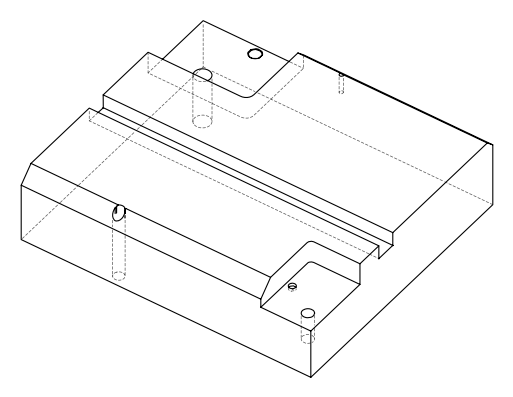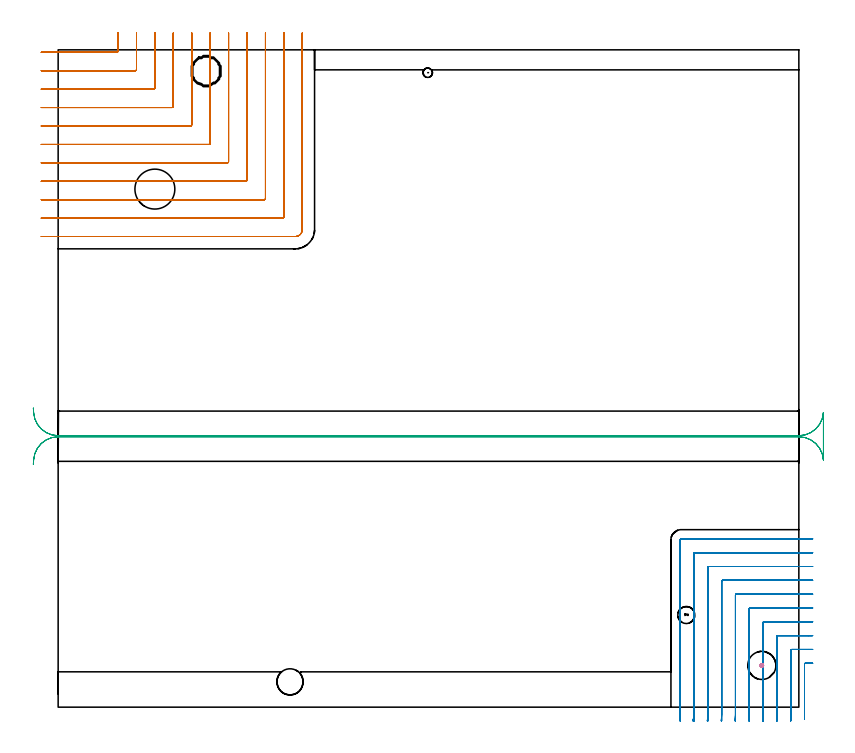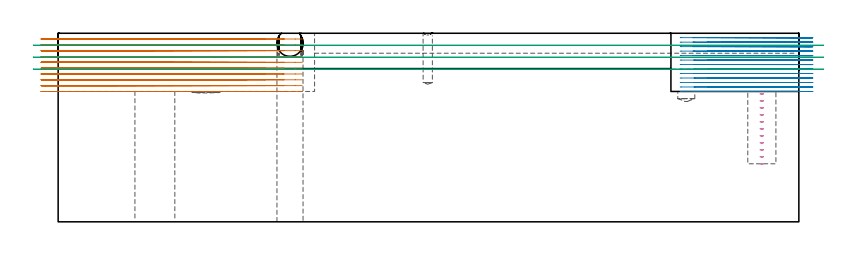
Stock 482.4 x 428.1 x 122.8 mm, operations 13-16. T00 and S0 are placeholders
(PLAN: 16 operations, 12 tool changes, 129.6 min)
(1 SPOT_DRILL | STEP1HOLE_1 | NXT0321_9005460120000 | 0.03 min | 2 mm3)
(2 SPOT_DRILL_1 | STEP1POCKET | NXT0321_9005460120000 | 0.03 min | 0 mm3)
(3 SPOT_DRILL_2 | STEP1POCKET_2 | NXT0321_9005460120000 | 0.04 min | 4164 mm3)
(4 INDEXABLE_INSERT_DRILL_THROUGH_HOLE_FROM_SOLID | STEP1HOLE | NXT0302_023 | 0.36 min | 65119 mm3)
(5 DRILL_BLIND_HOLE_INTO_CENTER | STEP1HOLE_1 | NXT0301_082 | 0.08 min | 1470 mm3)
(6 GUN_DRILL_THROUGH_HOLE | STEP1HOLE_1 | UGT0307_008 | 0.61 min | 10166 mm3)
(7 DRILL_TO_ENLARGE_THROUGH_HOLE | STEP1HOLE_1 | UGT0301_044 | 0.53 min | 16162 mm3)
(8 DRILL_BLIND_HOLE_INTO_CENTER_1 | STEP1POCKET | NXT0301_032 | 0.14 min | 940 mm3)
(9 DRILL_BLIND_HOLE_INTO_CENTER_2 | STEP1POCKET_2 | NXT0301_082 | 0.04 min | 588 mm3)
(10 INDEXABLE_INSERT_DRILL_BLIND_HOLE_FROM_SOLID | STEP1POCKET_3 | NXT0302_009 | 0.02 min | 10945 mm3)
(11 AREA_MILL | FG_CHAMFER_SURFACE | UGT0205_001 | 28.51 min | 106251 mm3)
(12 AREA_MILL_1 | FG_CHAMFER_SURFACE_1 | UGT0205_001 | 12.89 min | 27221 mm3)
(13 MILL_CORNER_NOTCH_RECTANGULAR | CORNER_NOTCH_RECTANGULAR | NXT0201_012 | Follow Part, ap 4, ae 75% | 43.52 min | 787627 mm3)
(14 MILL_CORNER_NOTCH_RECTANGULAR_1 | CORNER_NOTCH_RECTANGULAR_1 | NXT0201_011 | Follow Part, ap 3, ae 75% | 35.65 min | 358223 mm3)
(15 MILL_RECTANGULAR_SLOT | SLOT_RECTANGULAR | UGT0201_004 | Follow Part, ap 8, ae 75% | 6.64 min | 369220 mm3)
(16 MILL_BLIND_HOLE_FROM_SOLID_MATERIAL | STEP1POCKET_1 | NXT0201_012 | Spiral | 0.5 min | 12414 mm3)
(TOOL NXT0321_9005460120000 | NC Spot Drill, 142deg, 12mm, Carbide, Uncoated | D12 PA142 FL30 Z2)
(TOOL NXT0302_023 | Index. Insert Drill 26mm [880-D2600L32-05] | D26 PA176 FL130 Z2)
(TOOL NXT0301_082 | Carbide Drill 11.1mm [860.1-1110-033A1-MM 2214] | D11.1 PA140 FL55 Z2)
(TOOL UGT0307_008 | Gun Drill 11 mm | D11 PA130 FL24 Z1)
(TOOL UGT0301_044 | Twist Drill 17 mm | D17 PA118 FL125 Z2)
(TOOL NXT0301_032 | Carbide Drill 6.1mm [860.1-0610-031A1-MM 2214] | D6.1 PA140 FL53 Z2)
(TOOL NXT0302_009 | Index. Insert Drill 19mm [880-D1900L25-05] | D19 PA176 FL95 Z2)
(TOOL UGT0205_001 | Chamfer Mill 20 x 3 x 45 deg. | D20 FL50 Z2)
(TOOL NXT0201_012 | ENDMILL 16mm [2P460-1600-NA 1630] | D16 FL38 Z6)
(TOOL NXT0201_011 | ENDMILL 12mm [2P460-1200-NA 1630] | D12 FL38 Z6)
(TOOL UGT0201_004 | End Mill 32 mm | D32 FL53 Z6)
(OP 13 MILL_CORNER_NOTCH_RECTANGULAR)
G17 G21 G94 G90
T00 M6
G54
G17 G0 G90 X-11. Y426.5 S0 M3
G43 Z132.858 H1
Z119.062
G94 G1 X-8. F250.
X38.208 F500.
G3 X39. Y427.292 R0.8
G1 Y435.844
Y436.1
X39.007 Y439.1 F250.
G0 Z132.858
X-11. Y414.5
Z119.062
G1 X-8.
X50.208 F500.
G3 X51. Y415.292 R0.8
G1 Y435.844
Y436.1
X51.007 Y439.1 F250.
G0 Z132.858
X-11. Y402.5
Z119.062
G1 X-8.
X62.207 F500.
G3 X63. Y403.293 R0.8
G1 Y435.844
Y436.1
X63.008 Y439.1 F250.
G0 Z132.858
X-11. Y390.5
Z119.062
G1 X-8.
X74.207 F500.
G3 X75. Y391.293 R0.8
G1 Y435.844
Y436.1
X75.01 Y439.1 F250.
G0 Z132.858
X-11. Y378.5
Z119.062
G1 X-8.
X86.207 F500.
G3 X87. Y379.293 R0.8
G1 Y435.844
Y436.1
X87.011 Y439.1 F250.
G0 Z132.858
X-11. Y366.5
Z119.062
G1 X-8.
X98.206 F500.
G3 X99. Y367.294 R0.8
G1 Y435.844
X99.001 Y436.1
X99.013 Y439.1 F250.
G0 Z132.858
X-11. Y354.5
Z119.062
G1 X-8.
X110.206 F500.
G3 X111. Y355.294 R0.8
G1 Y435.844
X111.001 Y436.1
X111.017 Y439.1 F250.
G0 Z132.858
X-11. Y342.5
Z119.062
G1 X-8.
X122.205 F500.
G3 X123. Y343.295 R0.8
G1 Y435.844
X123.001 Y436.1
X123.022 Y439.1 F250.
G0 Z132.858
X-11. Y330.5
Z119.062
G1 X-8.
X134.205 F500.
G3 X135. Y331.295 R0.8
G1 Y435.844
G2 X135.001 Y436.1 R24.
G1 X135.033 Y439.1 F250.
G0 Z132.858
X-11. Y318.5
Z119.062
G1 X-8.
X146.205 F500.
G3 X147. Y319.295 R0.8
G1 Y435.844
G2 X147.003 Y436.1 R12.
G1 X147.067 Y439.099 F250.
G0 Z132.858
X-11. Y306.5
Z119.062
G1 X-8.
X154.4 F500.
G3 X159. Y311.1 R4.6
G1 Y435.844
Y438.844 F250.
G0 Z132.858
X-11. Y426.5
Z115.266
G1 X-8.
X38.208 F500.
G3 X39. Y427.292 R0.8
G1 Y436.1
Y439.1 F250.
G0 Z132.858
X-11. Y414.5
Z115.266
G1 X-8.
X50.208 F500.
G3 X51. Y415.292 R0.8
G1 Y436.1
Y439.1 F250.
G0 Z132.858
X-11. Y402.5
Z115.266
G1 X-8.
X62.207 F500.
G3 X63. Y403.293 R0.8
G1 Y436.1
Y439.1 F250.
G0 Z132.858
X-11. Y390.5
Z115.266
G1 X-8.
X74.207 F500.
G3 X75. Y391.293 R0.8
G1 Y436.1
Y439.1 F250.
G0 Z132.858
X-11. Y378.5
Z115.266
G1 X-8.
X86.207 F500.
G3 X87. Y379.293 R0.8
G1 Y436.1
Y439.1 F250.
G0 Z132.858
X-11. Y366.5
Z115.266
G1 X-8.
X98.206 F500.
G3 X99. Y367.294 R0.8
G1 Y436.1
Y439.1 F250.
G0 Z132.858
X-11. Y354.5
Z115.266
G1 X-8.
X110.206 F500.
G3 X111. Y355.294 R0.8
G1 Y436.1
Y439.1 F250.
G0 Z132.858
X-11. Y342.5
Z115.266
G1 X-8.
X122.205 F500.
G3 X123. Y343.295 R0.8
G1 Y436.1
Y439.1 F250.
G0 Z132.858
X-11. Y330.5
Z115.266
G1 X-8.
X134.205 F500.
G3 X135. Y331.295 R0.8
G1 Y436.1
Y439.1 F250.
G0 Z132.858
X-11. Y318.5
Z115.266
G1 X-8.
X146.205 F500.
G3 X147. Y319.295 R0.8
G1 Y436.1
Y439.1 F250.
G0 Z132.858
X-11. Y306.5
Z115.266
G1 X-8.
X154.4 F500.
G3 X159. Y311.1 R4.6
G1 Y436.1
Y439.1 F250.
G0 Z132.858
X-11. Y426.5
Z111.47
G1 X-8.
X38.208 F500.
G3 X39. Y427.292 R0.8
G1 Y436.1
Y439.1 F250.
G0 Z132.858
X-11. Y414.5
Z111.47
G1 X-8.
X50.208 F500.
G3 X51. Y415.292 R0.8
G1 Y436.1
Y439.1 F250.
G0 Z132.858
X-11. Y402.5
Z111.47
G1 X-8.
X62.207 F500.
G3 X63. Y403.293 R0.8
G1 Y436.1
Y439.1 F250.
G0 Z132.858
X-11. Y390.5
Z111.47
G1 X-8.
X74.207 F500.
G3 X75. Y391.293 R0.8
G1 Y436.1
Y439.1 F250.
G0 Z132.858
X-11. Y378.5
Z111.47
G1 X-8.
X86.207 F500.
G3 X87. Y379.293 R0.8
G1 Y436.1
Y439.1 F250.
G0 Z132.858
X-11. Y366.5
Z111.47
G1 X-8.
X98.206 F500.
G3 X99. Y367.294 R0.8
G1 Y436.1
Y439.1 F250.
G0 Z132.858
X-11. Y354.5
Z111.47
G1 X-8.
X110.206 F500.
G3 X111. Y355.294 R0.8
G1 Y436.1
Y439.1 F250.
G0 Z132.858
X-11. Y342.5
Z111.47
G1 X-8.
X122.205 F500.
G3 X123. Y343.295 R0.8
G1 Y436.1
Y439.1 F250.
G0 Z132.858
X-11. Y330.5
Z111.47
G1 X-8.
X134.205 F500.
G3 X135. Y331.295 R0.8
G1 Y436.1
Y439.1 F250.
G0 Z132.858
X-11. Y318.5
Z111.47
G1 X-8.
X146.205 F500.
G3 X147. Y319.295 R0.8
G1 Y436.1
Y439.1 F250.
G0 Z132.858
X-11. Y306.5
Z111.47
G1 X-8.
X154.4 F500.
G3 X159. Y311.1 R4.6
G1 Y436.1
Y439.1 F250.
G0 Z132.858
X-11. Y426.5
Z107.675
G1 X-8.
X38.208 F500.
G3 X39. Y427.292 R0.8
G1 Y436.1
Y439.1 F250.
G0 Z132.858
X-11. Y414.5
Z107.675
G1 X-8.
X50.208 F500.
G3 X51. Y415.292 R0.8
G1 Y436.1
Y439.1 F250.
G0 Z132.858
X-11. Y402.5
Z107.675
G1 X-8.
X62.207 F500.
G3 X63. Y403.293 R0.8
G1 Y436.1
Y439.1 F250.
G0 Z132.858
X-11. Y390.5
Z107.675
G1 X-8.
X74.207 F500.
G3 X75. Y391.293 R0.8
G1 Y436.1
Y439.1 F250.
G0 Z132.858
X-11. Y378.5
Z107.675
G1 X-8.
X86.207 F500.
G3 X87. Y379.293 R0.8
G1 Y436.1
Y439.1 F250.
G0 Z132.858
X-11. Y366.5
Z107.675
G1 X-8.
X98.206 F500.
G3 X99. Y367.294 R0.8
G1 Y436.1
Y439.1 F250.
G0 Z132.858
X-11. Y354.5
Z107.675
G1 X-8.
X110.206 F500.
G3 X111. Y355.294 R0.8
G1 Y436.1
Y439.1 F250.
G0 Z132.858
X-11. Y342.5
Z107.675
G1 X-8.
X122.205 F500.
G3 X123. Y343.295 R0.8
G1 Y436.1
Y439.1 F250.
G0 Z132.858
X-11. Y330.5
Z107.675
G1 X-8.
X134.205 F500.
G3 X135. Y331.295 R0.8
G1 Y436.1
Y439.1 F250.
G0 Z132.858
X-11. Y318.5
Z107.675
G1 X-8.
X146.205 F500.
G3 X147. Y319.295 R0.8
G1 Y436.1
Y439.1 F250.
G0 Z132.858
X-11. Y306.5
Z107.675
G1 X-8.
X154.4 F500.
G3 X159. Y311.1 R4.6
G1 Y436.1
Y439.1 F250.
G0 Z132.858
X-11. Y426.5
Z103.879
G1 X-8.
X38.208 F500.
G3 X39. Y427.292 R0.8
G1 Y436.1
Y439.1 F250.
G0 Z132.858
X-11. Y414.5
Z103.879
G1 X-8.
X50.208 F500.
G3 X51. Y415.292 R0.8
G1 Y436.1
Y439.1 F250.
G0 Z132.858
X-11. Y402.5
Z103.879
G1 X-8.
X62.207 F500.
G3 X63. Y403.293 R0.8
G1 Y436.1
Y439.1 F250.
G0 Z132.858
X-11. Y390.5
Z103.879
G1 X-8.
X74.207 F500.
G3 X75. Y391.293 R0.8
G1 Y436.1
Y439.1 F250.
G0 Z132.858
X-11. Y378.5
Z103.879
G1 X-8.
X86.207 F500.
G3 X87. Y379.293 R0.8
G1 Y436.1
Y439.1 F250.
G0 Z132.858
X-11. Y366.5
Z103.879
G1 X-8.
X98.206 F500.
G3 X99. Y367.294 R0.8
G1 Y436.1
Y439.1 F250.
G0 Z132.858
X-11. Y354.5
Z103.879
G1 X-8.
X110.206 F500.
G3 X111. Y355.294 R0.8
G1 Y436.1
Y439.1 F250.
G0 Z132.858
X-11. Y342.5
Z103.879
G1 X-8.
X122.205 F500.
G3 X123. Y343.295 R0.8
G1 Y436.1
Y439.1 F250.
G0 Z132.858
X-11. Y330.5
Z103.879
G1 X-8.
X134.205 F500.
G3 X135. Y331.295 R0.8
G1 Y436.1
Y439.1 F250.
G0 Z132.858
X-11. Y318.5
Z103.879
G1 X-8.
X146.205 F500.
G3 X147. Y319.295 R0.8
G1 Y436.1
Y439.1 F250.
G0 Z132.858
X-11. Y306.5
Z103.879
G1 X-8.
X154.4 F500.
G3 X159. Y311.1 R4.6
G1 Y436.1
Y439.1 F250.
G0 Z132.858
X-11. Y426.5
Z100.083
G1 X-8.
X38.208 F500.
G3 X39. Y427.292 R0.8
G1 Y436.1
Y439.1 F250.
G0 Z132.858
X-11. Y414.5
Z100.083
G1 X-8.
X50.208 F500.
G3 X51. Y415.292 R0.8
G1 Y436.1
Y439.1 F250.
G0 Z132.858
X-11. Y402.5
Z100.083
G1 X-8.
X62.207 F500.
G3 X63. Y403.293 R0.8
G1 Y436.1
Y439.1 F250.
G0 Z132.858
X-11. Y390.5
Z100.083
G1 X-8.
X74.207 F500.
G3 X75. Y391.293 R0.8
G1 Y436.1
Y439.1 F250.
G0 Z132.858
X-11. Y378.5
Z100.083
G1 X-8.
X86.207 F500.
G3 X87. Y379.293 R0.8
G1 Y436.1
Y439.1 F250.
G0 Z132.858
X-11. Y366.5
Z100.083
G1 X-8.
X98.206 F500.
G3 X99. Y367.294 R0.8
G1 Y436.1
Y439.1 F250.
G0 Z132.858
X-11. Y354.5
Z100.083
G1 X-8.
X110.206 F500.
G3 X111. Y355.294 R0.8
G1 Y436.1
Y439.1 F250.
G0 Z132.858
X-11. Y342.5
Z100.083
G1 X-8.
X122.205 F500.
G3 X123. Y343.295 R0.8
G1 Y436.1
Y439.1 F250.
G0 Z132.858
X-11. Y330.5
Z100.083
G1 X-8.
X134.205 F500.
G3 X135. Y331.295 R0.8
G1 Y436.1
Y439.1 F250.
G0 Z132.858
X-11. Y318.5
Z100.083
G1 X-8.
X146.205 F500.
G3 X147. Y319.295 R0.8
G1 Y436.1
Y439.1 F250.
G0 Z132.858
X-11. Y306.5
Z100.083
G1 X-8.
X154.4 F500.
G3 X159. Y311.1 R4.6
G1 Y436.1
Y439.1 F250.
G0 Z132.858
X-11. Y426.5
Z96.287
G1 X-8.
X38.208 F500.
G3 X39. Y427.292 R0.8
G1 Y436.1
Y439.1 F250.
G0 Z132.858
X-11. Y414.5
Z96.287
G1 X-8.
X50.208 F500.
G3 X51. Y415.292 R0.8
G1 Y436.1
Y439.1 F250.
G0 Z132.858
X-11. Y402.5
Z96.287
G1 X-8.
X62.207 F500.
G3 X63. Y403.293 R0.8
G1 Y436.1
Y439.1 F250.
G0 Z132.858
X-11. Y390.5
Z96.287
G1 X-8.
X74.207 F500.
G3 X75. Y391.293 R0.8
G1 Y436.1
Y439.1 F250.
G0 Z132.858
X-11. Y378.5
Z96.287
G1 X-8.
X86.207 F500.
G3 X87. Y379.293 R0.8
G1 Y436.1
Y439.1 F250.
G0 Z132.858
X-11. Y366.5
Z96.287
G1 X-8.
X98.206 F500.
G3 X99. Y367.294 R0.8
G1 Y436.1
Y439.1 F250.
G0 Z132.858
X-11. Y354.5
Z96.287
G1 X-8.
X110.206 F500.
G3 X111. Y355.294 R0.8
G1 Y436.1
Y439.1 F250.
G0 Z132.858
X-11. Y342.5
Z96.287
G1 X-8.
X122.205 F500.
G3 X123. Y343.295 R0.8
G1 Y436.1
Y439.1 F250.
G0 Z132.858
X-11. Y330.5
Z96.287
G1 X-8.
X134.205 F500.
G3 X135. Y331.295 R0.8
G1 Y436.1
Y439.1 F250.
G0 Z132.858
X-11. Y318.5
Z96.287
G1 X-8.
X146.205 F500.
G3 X147. Y319.295 R0.8
G1 Y436.1
Y439.1 F250.
G0 Z132.858
X-11. Y306.5
Z96.287
G1 X-8.
X154.4 F500.
G3 X159. Y311.1 R4.6
G1 Y436.1
Y439.1 F250.
G0 Z132.858
X-11. Y426.5
Z92.492
G1 X-8.
X38.208 F500.
G3 X39. Y427.292 R0.8
G1 Y436.1
Y439.1 F250.
G0 Z132.858
X-11. Y414.5
Z92.492
G1 X-8.
X50.208 F500.
G3 X51. Y415.292 R0.8
G1 Y436.1
Y439.1 F250.
G0 Z132.858
X-11. Y402.5
Z92.492
G1 X-8.
X62.207 F500.
G3 X63. Y403.293 R0.8
G1 Y436.1
Y439.1 F250.
G0 Z132.858
X-11. Y390.5
Z92.492
G1 X-8.
X74.207 F500.
G3 X75. Y391.293 R0.8
G1 Y436.1
Y439.1 F250.
G0 Z132.858
X-11. Y378.5
Z92.492
G1 X-8.
X86.207 F500.
G3 X87. Y379.293 R0.8
G1 Y436.1
Y439.1 F250.
G0 Z132.858
X-11. Y366.5
Z92.492
G1 X-8.
X98.206 F500.
G3 X99. Y367.294 R0.8
G1 Y436.1
Y439.1 F250.
G0 Z132.858
X-11. Y354.5
Z92.492
G1 X-8.
X110.206 F500.
G3 X111. Y355.294 R0.8
G1 Y436.1
Y439.1 F250.
G0 Z132.858
X-11. Y342.5
Z92.492
G1 X-8.
X122.205 F500.
G3 X123. Y343.295 R0.8
G1 Y436.1
Y439.1 F250.
G0 Z132.858
X-11. Y330.5
Z92.492
G1 X-8.
X134.205 F500.
G3 X135. Y331.295 R0.8
G1 Y436.1
Y439.1 F250.
G0 Z132.858
X-11. Y318.5
Z92.492
G1 X-8.
X146.205 F500.
G3 X147. Y319.295 R0.8
G1 Y436.1
Y439.1 F250.
G0 Z132.858
X-11. Y306.5
Z92.492
G1 X-8.
X154.4 F500.
G3 X159. Y311.1 R4.6
G1 Y436.1
Y439.1 F250.
G0 Z132.858
X-11. Y426.5
Z88.696
G1 X-8.
X38.208 F500.
G3 X39. Y427.292 R0.8
G1 Y436.1
Y439.1 F250.
G0 Z132.858
X-11. Y414.5
Z88.696
G1 X-8.
X50.208 F500.
G3 X51. Y415.292 R0.8
G1 Y436.1
Y439.1 F250.
G0 Z132.858
X-11. Y402.5
Z88.696
G1 X-8.
X62.207 F500.
G3 X63. Y403.293 R0.8
G1 Y436.1
Y439.1 F250.
G0 Z132.858
X-11. Y390.5
Z88.696
G1 X-8.
X74.207 F500.
G3 X75. Y391.293 R0.8
G1 Y436.1
Y439.1 F250.
G0 Z132.858
X-11. Y378.5
Z88.696
G1 X-8.
X86.207 F500.
G3 X87. Y379.293 R0.8
G1 Y436.1
Y439.1 F250.
G0 Z132.858
X-11. Y366.5
Z88.696
G1 X-8.
X98.206 F500.
G3 X99. Y367.294 R0.8
G1 Y436.1
Y439.1 F250.
G0 Z132.858
X-11. Y354.5
Z88.696
G1 X-8.
X110.206 F500.
G3 X111. Y355.294 R0.8
G1 Y436.1
Y439.1 F250.
G0 Z132.858
X-11. Y342.5
Z88.696
G1 X-8.
X122.205 F500.
G3 X123. Y343.295 R0.8
G1 Y436.1
Y439.1 F250.
G0 Z132.858
X-11. Y330.5
Z88.696
G1 X-8.
X134.205 F500.
G3 X135. Y331.295 R0.8
G1 Y436.1
Y439.1 F250.
G0 Z132.858
X-11. Y318.5
Z88.696
G1 X-8.
X146.205 F500.
G3 X147. Y319.295 R0.8
G1 Y436.1
Y439.1 F250.
G0 Z132.858
X-11. Y306.5
Z88.696
G1 X-8.
X154.4 F500.
G3 X159. Y311.1 R4.6
G1 Y436.1
Y439.1 F250.
G0 Z132.858
X-11. Y426.5
Z84.9
G1 X-8.
X38.208 F500.
G3 X39. Y427.292 R0.8
G1 Y436.1
Y439.1 F250.
G0 Z132.858
X-11. Y414.5
Z84.9
G1 X-8.
X50.208 F500.
G3 X51. Y415.292 R0.8
G1 Y436.1
Y439.1 F250.
G0 Z132.858
X-11. Y402.5
Z84.9
G1 X-8.
X62.207 F500.
G3 X63. Y403.293 R0.8
G1 Y436.1
Y439.1 F250.
G0 Z132.858
X-11. Y390.5
Z84.9
G1 X-8.
X74.207 F500.
G3 X75. Y391.293 R0.8
G1 Y436.1
Y439.1 F250.
G0 Z132.858
X-11. Y378.5
Z84.9
G1 X-8.
X86.207 F500.
G3 X87. Y379.293 R0.8
G1 Y436.1
Y439.1 F250.
G0 Z132.858
X-11. Y366.5
Z84.9
G1 X-8.
X98.206 F500.
G3 X99. Y367.294 R0.8
G1 Y436.1
Y439.1 F250.
G0 Z132.858
X-11. Y354.5
Z84.9
G1 X-8.
X110.206 F500.
G3 X111. Y355.294 R0.8
G1 Y436.1
Y439.1 F250.
G0 Z132.858
X-11. Y342.5
Z84.9
G1 X-8.
X122.205 F500.
G3 X123. Y343.295 R0.8
G1 Y436.1
Y439.1 F250.
G0 Z132.858
X-11. Y330.5
Z84.9
G1 X-8.
X134.205 F500.
G3 X135. Y331.295 R0.8
G1 Y436.1
Y439.1 F250.
G0 Z132.858
X-11. Y318.5
Z84.9
G1 X-8.
X146.205 F500.
G3 X147. Y319.295 R0.8
G1 Y436.1
Y439.1 F250.
G0 Z132.858
X-11. Y306.5
Z84.9
G1 X-8.
X154.4 F500.
G3 X159. Y311.1 R4.6
G1 Y436.1
Y439.1 F250.
G0 Z132.858
M5
M2
(OP 14 MILL_CORNER_NOTCH_RECTANGULAR_1)
G17 G21 G94 G90
T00 M6
G54
G17 G0 G90 X491.4 Y28.6 S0 M3
G43 Z132.858 H1
Z119.938
G94 G1 X488.4 F250.
X486.694 F500.
G3 X486.1 Y28.006 R0.6
G1 Y-4.472
Y-4.724
X486.09 Y-7.724 F250.
G0 Z132.858
X491.4 Y37.6
Z119.938
G1 X488.4
X477.694 F500.
G3 X477.1 Y37.006 R0.6
G1 Y-4.472
G2 X477.084 Y-6. R72.
G1 X477.02 Y-8.999 F250.
G0 Z132.858
X491.4 Y46.6
Z119.938
G1 X488.4
X468.694 F500.
G3 X468.1 Y46.006 R0.6
G1 Y-4.472
G2 X468.081 Y-6. R63.
G1 X468.009 Y-8.999 F250.
G0 Z132.858
X491.4 Y55.6
Z119.938
G1 X488.4
X459.695 F500.
G3 X459.1 Y55.005 R0.6
G1 Y-4.472
G2 X459.078 Y-6. R54.
G1 X458.994 Y-8.999 F250.
G0 Z132.858
X491.4 Y64.6
Z119.938
G1 X488.4
X450.695 F500.
G3 X450.1 Y64.005 R0.6
G1 Y-4.472
G2 X450.074 Y-6. R45.
G1 X449.972 Y-8.998 F250.
G0 Z132.858
X491.4 Y73.6
Z119.938
G1 X488.4
X441.695 F500.
G3 X441.1 Y73.005 R0.6
G1 Y-4.472
G2 X441.068 Y-6. R36.
G1 X440.94 Y-8.997 F250.
G0 Z132.858
X491.4 Y82.6
Z119.938
G1 X488.4
X432.695 F500.
G3 X432.1 Y82.005 R0.6
G1 Y-4.472
G2 X432.057 Y-6. R27.
G1 X431.887 Y-8.995 F250.
G0 Z132.858
X491.4 Y91.6
Z119.938
G1 X488.4
X423.696 F500.
G3 X423.1 Y91.004 R0.6
G1 Y-4.472
G2 X423.035 Y-6. R18.
G1 X422.78 Y-8.989 F250.
G0 Z132.858
X491.4 Y100.6
Z119.938
G1 X488.4
X414.696 F500.
G3 X414.1 Y100.004 R0.6
G1 Y-4.472
G2 X413.969 Y-6. R9.
G1 X413.46 Y-8.956 F250.
G0 Z132.858
X491.4 Y109.6
Z119.938
G1 X488.4
X405.696 F500.
G3 X405.1 Y109.004 R0.6
G1 Y-4.472
Y-7.472 F250.
G0 Z132.858
X491.4 Y28.6
Z117.018
G1 X488.4
X486.694 F500.
G3 X486.1 Y28.006 R0.6
G1 Y-4.472
Y-4.724
X486.09 Y-7.724 F250.
G0 Z132.858
X491.4 Y37.6
Z117.018
G1 X488.4
X477.694 F500.
G3 X477.1 Y37.006 R0.6
G1 Y-4.472
G2 X477.084 Y-6. R72.
G1 X477.02 Y-8.999 F250.
G0 Z132.858
X491.4 Y46.6
Z117.018
G1 X488.4
X468.694 F500.
G3 X468.1 Y46.006 R0.6
G1 Y-4.472
G2 X468.081 Y-6. R63.
G1 X468.009 Y-8.999 F250.
G0 Z132.858
X491.4 Y55.6
Z117.018
G1 X488.4
X459.695 F500.
G3 X459.1 Y55.005 R0.6
G1 Y-4.472
G2 X459.078 Y-6. R54.
G1 X458.994 Y-8.999 F250.
G0 Z132.858
X491.4 Y64.6
Z117.018
G1 X488.4
X450.695 F500.
G3 X450.1 Y64.005 R0.6
G1 Y-4.472
G2 X450.074 Y-6. R45.
G1 X449.972 Y-8.998 F250.
G0 Z132.858
X491.4 Y73.6
Z117.018
G1 X488.4
X441.695 F500.
G3 X441.1 Y73.005 R0.6
G1 Y-4.472
G2 X441.068 Y-6. R36.
G1 X440.94 Y-8.997 F250.
G0 Z132.858
X491.4 Y82.6
Z117.018
G1 X488.4
X432.695 F500.
G3 X432.1 Y82.005 R0.6
G1 Y-4.472
G2 X432.057 Y-6. R27.
G1 X431.887 Y-8.995 F250.
G0 Z132.858
X491.4 Y91.6
Z117.018
G1 X488.4
X423.696 F500.
G3 X423.1 Y91.004 R0.6
G1 Y-4.472
G2 X423.035 Y-6. R18.
G1 X422.78 Y-8.989 F250.
G0 Z132.858
X491.4 Y100.6
Z117.018
G1 X488.4
X414.696 F500.
G3 X414.1 Y100.004 R0.6
G1 Y-4.472
G2 X413.969 Y-6. R9.
G1 X413.46 Y-8.956 F250.
G0 Z132.858
X491.4 Y109.6
Z117.018
G1 X488.4
X405.696 F500.
G3 X405.1 Y109.004 R0.6
G1 Y-4.472
Y-7.472 F250.
G0 Z132.858
X491.4 Y28.6
Z114.098
G1 X488.4
X486.694 F500.
G3 X486.1 Y28.006 R0.6
G1 Y-4.472
Y-4.724
X486.09 Y-7.724 F250.
G0 Z132.858
X491.4 Y37.6
Z114.098
G1 X488.4
X477.694 F500.
G3 X477.1 Y37.006 R0.6
G1 Y-4.472
G2 X477.084 Y-6. R72.
G1 X477.02 Y-8.999 F250.
G0 Z132.858
X491.4 Y46.6
Z114.098
G1 X488.4
X468.694 F500.
G3 X468.1 Y46.006 R0.6
G1 Y-4.472
G2 X468.081 Y-6. R63.
G1 X468.009 Y-8.999 F250.
G0 Z132.858
X491.4 Y55.6
Z114.098
G1 X488.4
X459.695 F500.
G3 X459.1 Y55.005 R0.6
G1 Y-4.472
G2 X459.078 Y-6. R54.
G1 X458.994 Y-8.999 F250.
G0 Z132.858
X491.4 Y64.6
Z114.098
G1 X488.4
X450.695 F500.
G3 X450.1 Y64.005 R0.6
G1 Y-4.472
G2 X450.074 Y-6. R45.
G1 X449.972 Y-8.998 F250.
G0 Z132.858
X491.4 Y73.6
Z114.098
G1 X488.4
X441.695 F500.
G3 X441.1 Y73.005 R0.6
G1 Y-4.472
G2 X441.068 Y-6. R36.
G1 X440.94 Y-8.997 F250.
G0 Z132.858
X491.4 Y82.6
Z114.098
G1 X488.4
X432.695 F500.
G3 X432.1 Y82.005 R0.6
G1 Y-4.472
G2 X432.057 Y-6. R27.
G1 X431.887 Y-8.995 F250.
G0 Z132.858
X491.4 Y91.6
Z114.098
G1 X488.4
X423.696 F500.
G3 X423.1 Y91.004 R0.6
G1 Y-4.472
G2 X423.035 Y-6. R18.
G1 X422.78 Y-8.989 F250.
G0 Z132.858
X491.4 Y100.6
Z114.098
G1 X488.4
X414.696 F500.
G3 X414.1 Y100.004 R0.6
G1 Y-4.472
G2 X413.969 Y-6. R9.
G1 X413.46 Y-8.956 F250.
G0 Z132.858
X491.4 Y109.6
Z114.098
G1 X488.4
X405.696 F500.
G3 X405.1 Y109.004 R0.6
G1 Y-4.472
Y-7.472 F250.
G0 Z132.858
X491.4 Y28.6
Z111.178
G1 X488.4
X486.694 F500.
G3 X486.1 Y28.006 R0.6
G1 Y-4.472
Y-4.724
X486.09 Y-7.724 F250.
G0 Z132.858
X491.4 Y37.6
Z111.178
G1 X488.4
X477.694 F500.
G3 X477.1 Y37.006 R0.6
G1 Y-4.472
G2 X477.084 Y-6. R72.
G1 X477.02 Y-8.999 F250.
G0 Z132.858
X491.4 Y46.6
Z111.178
G1 X488.4
X468.694 F500.
G3 X468.1 Y46.006 R0.6
G1 Y-4.472
G2 X468.081 Y-6. R63.
G1 X468.009 Y-8.999 F250.
G0 Z132.858
X491.4 Y55.6
Z111.178
G1 X488.4
X459.695 F500.
G3 X459.1 Y55.005 R0.6
G1 Y-4.472
G2 X459.078 Y-6. R54.
G1 X458.994 Y-8.999 F250.
G0 Z132.858
X491.4 Y64.6
Z111.178
G1 X488.4
X450.695 F500.
G3 X450.1 Y64.005 R0.6
G1 Y-4.472
G2 X450.074 Y-6. R45.
G1 X449.972 Y-8.998 F250.
G0 Z132.858
X491.4 Y73.6
Z111.178
G1 X488.4
X441.695 F500.
G3 X441.1 Y73.005 R0.6
G1 Y-4.472
G2 X441.068 Y-6. R36.
G1 X440.94 Y-8.997 F250.
G0 Z132.858
X491.4 Y82.6
Z111.178
G1 X488.4
X432.695 F500.
G3 X432.1 Y82.005 R0.6
G1 Y-4.472
G2 X432.057 Y-6. R27.
G1 X431.887 Y-8.995 F250.
G0 Z132.858
X491.4 Y91.6
Z111.178
G1 X488.4
X423.696 F500.
G3 X423.1 Y91.004 R0.6
G1 Y-4.472
G2 X423.035 Y-6. R18.
G1 X422.78 Y-8.989 F250.
G0 Z132.858
X491.4 Y100.6
Z111.178
G1 X488.4
X414.696 F500.
G3 X414.1 Y100.004 R0.6
G1 Y-4.472
G2 X413.969 Y-6. R9.
G1 X413.46 Y-8.956 F250.
G0 Z132.858
X491.4 Y109.6
Z111.178
G1 X488.4
X405.696 F500.
G3 X405.1 Y109.004 R0.6
G1 Y-4.472
Y-7.472 F250.
G0 Z132.858
X491.4 Y28.6
Z108.258
G1 X488.4
X486.694 F500.
G3 X486.1 Y28.006 R0.6
G1 Y-4.576
Y-4.723
X486.094 Y-7.723 F250.
G0 Z132.858
X491.4 Y37.6
Z108.258
G1 X488.4
X477.694 F500.
G3 X477.1 Y37.006 R0.6
G1 Y-4.576
G2 X477.086 Y-6. R72.
G1 X477.027 Y-8.999 F250.
G0 Z132.858
X491.4 Y46.6
Z108.258
G1 X488.4
X468.694 F500.
G3 X468.1 Y46.006 R0.6
G1 Y-4.576
G2 X468.084 Y-6. R63.
G1 X468.016 Y-8.999 F250.
G0 Z132.858
X491.4 Y55.6
Z108.258
G1 X488.4
X459.695 F500.
G3 X459.1 Y55.005 R0.6
G1 Y-4.576
G2 X459.081 Y-6. R54.
G1 X459.002 Y-8.999 F250.
G0 Z132.858
X491.4 Y64.6
Z108.258
G1 X488.4
X450.695 F500.
G3 X450.1 Y64.005 R0.6
G1 Y-4.576
G2 X450.077 Y-6. R45.
G1 X449.983 Y-8.998 F250.
G0 Z132.858
X491.4 Y73.6
Z108.258
G1 X488.4
X441.695 F500.
G3 X441.1 Y73.005 R0.6
G1 Y-4.576
G2 X441.072 Y-6. R36.
G1 X440.953 Y-8.998 F250.
G0 Z132.858
X491.4 Y82.6
Z108.258
G1 X488.4
X432.695 F500.
G3 X432.1 Y82.005 R0.6
G1 Y-4.576
G2 X432.062 Y-6. R27.
G1 X431.904 Y-8.996 F250.
G0 Z132.858
X491.4 Y91.6
Z108.258
G1 X488.4
X423.696 F500.
G3 X423.1 Y91.004 R0.6
G1 Y-4.576
G2 X423.044 Y-6. R18.
G1 X422.806 Y-8.991 F250.
G0 Z132.858
X491.4 Y100.6
Z108.258
G1 X488.4
X414.696 F500.
G3 X414.1 Y100.004 R0.6
G1 Y-4.576
G2 X413.987 Y-6. R9.
G1 X413.512 Y-8.962 F250.
G0 Z132.858
X491.4 Y109.6
Z108.258
G1 X488.4
X405.696 F500.
G3 X405.1 Y109.004 R0.6
G1 Y-4.576
Y-7.576 F250.
G0 Z132.858
X491.4 Y28.6
Z105.339
G1 X488.4
X486.694 F500.
G3 X486.1 Y28.006 R0.6
G1 Y-4.723
Y-7.723 F250.
G0 Z132.858
X491.4 Y37.6
Z105.339
G1 X488.4
X477.694 F500.
G3 X477.1 Y37.006 R0.6
G1 Y-5.93
Y-6.
X477.097 Y-9. F250.
G0 Z132.858
X491.4 Y46.6
Z105.339
G1 X488.4
X468.694 F500.
G3 X468.1 Y46.006 R0.6
G1 Y-5.93
Y-6.
X468.097 Y-9. F250.
G0 Z132.858
X491.4 Y55.6
Z105.339
G1 X488.4
X459.695 F500.
G3 X459.1 Y55.005 R0.6
G1 Y-5.93
Y-6.
X459.096 Y-9. F250.
G0 Z132.858
X491.4 Y64.6
Z105.339
G1 X488.4
X450.695 F500.
G3 X450.1 Y64.005 R0.6
G1 Y-5.93
Y-6.
X450.095 Y-9. F250.
G0 Z132.858
X491.4 Y73.6
Z105.339
G1 X488.4
X441.695 F500.
G3 X441.1 Y73.005 R0.6
G1 Y-5.93
Y-6.
X441.094 Y-9. F250.
G0 Z132.858
X491.4 Y82.6
Z105.339
G1 X488.4
X432.695 F500.
G3 X432.1 Y82.005 R0.6
G1 Y-5.93
Y-6.
X432.092 Y-9. F250.
G0 Z132.858
X491.4 Y91.6
Z105.339
G1 X488.4
X423.696 F500.
G3 X423.1 Y91.004 R0.6
G1 Y-5.93
Y-6.
X423.088 Y-9. F250.
G0 Z132.858
X491.4 Y100.6
Z105.339
G1 X488.4
X414.696 F500.
G3 X414.1 Y100.004 R0.6
G1 Y-5.93
Y-6.
X414.076 Y-9. F250.
G0 Z132.858
X491.4 Y109.6
Z105.339
G1 X488.4
X405.696 F500.
G3 X405.1 Y109.004 R0.6
G1 Y-5.93
Y-8.93 F250.
G0 Z132.858
X491.4 Y28.6
Z102.419
G1 X488.4
X486.694 F500.
G3 X486.1 Y28.006 R0.6
G1 Y-4.723
Y-7.723 F250.
G0 Z132.858
X491.4 Y37.6
Z102.419
G1 X488.4
X477.694 F500.
G3 X477.1 Y37.006 R0.6
G1 Y-6.
Y-9. F250.
G0 Z132.858
X491.4 Y46.6
Z102.419
G1 X488.4
X468.694 F500.
G3 X468.1 Y46.006 R0.6
G1 Y-6.
Y-9. F250.
G0 Z132.858
X491.4 Y55.6
Z102.419
G1 X488.4
X459.695 F500.
G3 X459.1 Y55.005 R0.6
G1 Y-6.
Y-9. F250.
G0 Z132.858
X491.4 Y64.6
Z102.419
G1 X488.4
X450.695 F500.
G3 X450.1 Y64.005 R0.6
G1 Y-6.
Y-9. F250.
G0 Z132.858
X491.4 Y73.6
Z102.419
G1 X488.4
X441.695 F500.
G3 X441.1 Y73.005 R0.6
G1 Y-6.
Y-9. F250.
G0 Z132.858
X491.4 Y82.6
Z102.419
G1 X488.4
X432.695 F500.
G3 X432.1 Y82.005 R0.6
G1 Y-6.
Y-9. F250.
G0 Z132.858
X491.4 Y91.6
Z102.419
G1 X488.4
X423.696 F500.
G3 X423.1 Y91.004 R0.6
G1 Y-6.
Y-9. F250.
G0 Z132.858
X491.4 Y100.6
Z102.419
G1 X488.4
X414.696 F500.
G3 X414.1 Y100.004 R0.6
G1 Y-6.
Y-9. F250.
G0 Z132.858
X491.4 Y109.6
Z102.419
G1 X488.4
X405.696 F500.
G3 X405.1 Y109.004 R0.6
G1 Y-6.
Y-9. F250.
G0 Z132.858
X491.4 Y28.6
Z99.499
G1 X488.4
X486.694 F500.
G3 X486.1 Y28.006 R0.6
G1 Y-4.723
Y-7.723 F250.
G0 Z132.858
X491.4 Y37.6
Z99.499
G1 X488.4
X477.694 F500.
G3 X477.1 Y37.006 R0.6
G1 Y-6.
Y-9. F250.
G0 Z132.858
X491.4 Y46.6
Z99.499
G1 X488.4
X468.694 F500.
G3 X468.1 Y46.006 R0.6
G1 Y-6.
Y-9. F250.
G0 Z132.858
X491.4 Y55.6
Z99.499
G1 X488.4
X459.695 F500.
G3 X459.1 Y55.005 R0.6
G1 Y-6.
Y-9. F250.
G0 Z132.858
X491.4 Y64.6
Z99.499
G1 X488.4
X450.695 F500.
G3 X450.1 Y64.005 R0.6
G1 Y-6.
Y-9. F250.
G0 Z132.858
X491.4 Y73.6
Z99.499
G1 X488.4
X441.695 F500.
G3 X441.1 Y73.005 R0.6
G1 Y-6.
Y-9. F250.
G0 Z132.858
X491.4 Y82.6
Z99.499
G1 X488.4
X432.695 F500.
G3 X432.1 Y82.005 R0.6
G1 Y-6.
Y-9. F250.
G0 Z132.858
X491.4 Y91.6
Z99.499
G1 X488.4
X423.696 F500.
G3 X423.1 Y91.004 R0.6
G1 Y-6.
Y-9. F250.
G0 Z132.858
X491.4 Y100.6
Z99.499
G1 X488.4
X414.696 F500.
G3 X414.1 Y100.004 R0.6
G1 Y-6.
Y-9. F250.
G0 Z132.858
X491.4 Y109.6
Z99.499
G1 X488.4
X405.696 F500.
G3 X405.1 Y109.004 R0.6
G1 Y-6.
Y-9. F250.
G0 Z132.858
X491.4 Y28.6
Z96.579
G1 X488.4
X486.694 F500.
G3 X486.1 Y28.006 R0.6
G1 Y-4.723
Y-7.723 F250.
G0 Z132.858
X491.4 Y37.6
Z96.579
G1 X488.4
X477.694 F500.
G3 X477.1 Y37.006 R0.6
G1 Y-6.
Y-9. F250.
G0 Z132.858
X491.4 Y46.6
Z96.579
G1 X488.4
X468.694 F500.
G3 X468.1 Y46.006 R0.6
G1 Y-6.
Y-9. F250.
G0 Z132.858
X491.4 Y55.6
Z96.579
G1 X488.4
X459.695 F500.
G3 X459.1 Y55.005 R0.6
G1 Y-6.
Y-9. F250.
G0 Z132.858
X491.4 Y64.6
Z96.579
G1 X488.4
X450.695 F500.
G3 X450.1 Y64.005 R0.6
G1 Y-6.
Y-9. F250.
G0 Z132.858
X491.4 Y73.6
Z96.579
G1 X488.4
X441.695 F500.
G3 X441.1 Y73.005 R0.6
G1 Y-6.
Y-9. F250.
G0 Z132.858
X491.4 Y82.6
Z96.579
G1 X488.4
X432.695 F500.
G3 X432.1 Y82.005 R0.6
G1 Y-6.
Y-9. F250.
G0 Z132.858
X491.4 Y91.6
Z96.579
G1 X488.4
X423.696 F500.
G3 X423.1 Y91.004 R0.6
G1 Y-6.
Y-9. F250.
G0 Z132.858
X491.4 Y100.6
Z96.579
G1 X488.4
X414.696 F500.
G3 X414.1 Y100.004 R0.6
G1 Y-6.
Y-9. F250.
G0 Z132.858
X491.4 Y109.6
Z96.579
G1 X488.4
X405.696 F500.
G3 X405.1 Y109.004 R0.6
G1 Y-6.
Y-9. F250.
G0 Z132.858
X491.4 Y28.6
Z93.659
G1 X488.4
X486.694 F500.
G3 X486.1 Y28.006 R0.6
G1 Y-4.723
Y-7.723 F250.
G0 Z132.858
X491.4 Y37.6
Z93.659
G1 X488.4
X477.694 F500.
G3 X477.1 Y37.006 R0.6
G1 Y-6.
Y-9. F250.
G0 Z132.858
X491.4 Y46.6
Z93.659
G1 X488.4
X468.694 F500.
G3 X468.1 Y46.006 R0.6
G1 Y-6.
Y-9. F250.
G0 Z132.858
X491.4 Y55.6
Z93.659
G1 X488.4
X459.695 F500.
G3 X459.1 Y55.005 R0.6
G1 Y-6.
Y-9. F250.
G0 Z132.858
X491.4 Y64.6
Z93.659
G1 X488.4
X450.695 F500.
G3 X450.1 Y64.005 R0.6
G1 Y-6.
Y-9. F250.
G0 Z132.858
X491.4 Y73.6
Z93.659
G1 X488.4
X441.695 F500.
G3 X441.1 Y73.005 R0.6
G1 Y-6.
Y-9. F250.
G0 Z132.858
X491.4 Y82.6
Z93.659
G1 X488.4
X432.695 F500.
G3 X432.1 Y82.005 R0.6
G1 Y-6.
Y-9. F250.
G0 Z132.858
X491.4 Y91.6
Z93.659
G1 X488.4
X423.696 F500.
G3 X423.1 Y91.004 R0.6
G1 Y-6.
Y-9. F250.
G0 Z132.858
X491.4 Y100.6
Z93.659
G1 X488.4
X414.696 F500.
G3 X414.1 Y100.004 R0.6
G1 Y-6.
Y-9. F250.
G0 Z132.858
X491.4 Y109.6
Z93.659
G1 X488.4
X405.696 F500.
G3 X405.1 Y109.004 R0.6
G1 Y-6.
Y-9. F250.
G0 Z132.858
X491.4 Y28.6
Z90.74
G1 X488.4
X486.694 F500.
G3 X486.1 Y28.006 R0.6
G1 Y-4.723
Y-7.723 F250.
G0 Z132.858
X491.4 Y37.6
Z90.74
G1 X488.4
X477.694 F500.
G3 X477.1 Y37.006 R0.6
G1 Y-6.
Y-9. F250.
G0 Z132.858
X491.4 Y46.6
Z90.74
G1 X488.4
X468.694 F500.
G3 X468.1 Y46.006 R0.6
G1 Y-6.
Y-9. F250.
G0 Z132.858
X491.4 Y55.6
Z90.74
G1 X488.4
X459.695 F500.
G3 X459.1 Y55.005 R0.6
G1 Y-6.
Y-9. F250.
G0 Z132.858
X491.4 Y64.6
Z90.74
G1 X488.4
X450.695 F500.
G3 X450.1 Y64.005 R0.6
G1 Y-6.
Y-9. F250.
G0 Z132.858
X491.4 Y73.6
Z90.74
G1 X488.4
X441.695 F500.
G3 X441.1 Y73.005 R0.6
G1 Y-6.
Y-9. F250.
G0 Z132.858
X491.4 Y82.6
Z90.74
G1 X488.4
X432.695 F500.
G3 X432.1 Y82.005 R0.6
G1 Y-6.
Y-9. F250.
G0 Z132.858
X491.4 Y91.6
Z90.74
G1 X488.4
X423.696 F500.
G3 X423.1 Y91.004 R0.6
G1 Y-6.
Y-9. F250.
G0 Z132.858
X491.4 Y100.6
Z90.74
G1 X488.4
X414.696 F500.
G3 X414.1 Y100.004 R0.6
G1 Y-6.
Y-9. F250.
G0 Z132.858
X491.4 Y109.6
Z90.74
G1 X488.4
X405.696 F500.
G3 X405.1 Y109.004 R0.6
G1 Y-6.
Y-9. F250.
G0 Z132.858
X491.4 Y28.6
Z87.82
G1 X488.4
X486.694 F500.
G3 X486.1 Y28.006 R0.6
G1 Y-4.723
Y-7.723 F250.
G0 Z132.858
X491.4 Y37.6
Z87.82
G1 X488.4
X477.694 F500.
G3 X477.1 Y37.006 R0.6
G1 Y-6.
Y-9. F250.
G0 Z132.858
X491.4 Y46.6
Z87.82
G1 X488.4
X468.694 F500.
G3 X468.1 Y46.006 R0.6
G1 Y-6.
Y-9. F250.
G0 Z132.858
X491.4 Y55.6
Z87.82
G1 X488.4
X459.695 F500.
G3 X459.1 Y55.005 R0.6
G1 Y-6.
Y-9. F250.
G0 Z132.858
X491.4 Y64.6
Z87.82
G1 X488.4
X450.695 F500.
G3 X450.1 Y64.005 R0.6
G1 Y-6.
Y-9. F250.
G0 Z132.858
X491.4 Y73.6
Z87.82
G1 X488.4
X441.695 F500.
G3 X441.1 Y73.005 R0.6
G1 Y-6.
Y-9. F250.
G0 Z132.858
X491.4 Y82.6
Z87.82
G1 X488.4
X432.695 F500.
G3 X432.1 Y82.005 R0.6
G1 Y-6.
Y-9. F250.
G0 Z132.858
X491.4 Y91.6
Z87.82
G1 X488.4
X423.696 F500.
G3 X423.1 Y91.004 R0.6
G1 Y-6.
Y-9. F250.
G0 Z132.858
X491.4 Y100.6
Z87.82
G1 X488.4
X414.696 F500.
G3 X414.1 Y100.004 R0.6
G1 Y-6.
Y-9. F250.
G0 Z132.858
X491.4 Y109.6
Z87.82
G1 X488.4
X405.696 F500.
G3 X405.1 Y109.004 R0.6
G1 Y-6.
Y-9. F250.
G0 Z132.858
X491.4 Y28.6
Z84.9
G1 X488.4
X486.694 F500.
G3 X486.1 Y28.006 R0.6
G1 Y-4.723
Y-7.723 F250.
G0 Z132.858
X491.4 Y37.6
Z84.9
G1 X488.4
X477.694 F500.
G3 X477.1 Y37.006 R0.6
G1 Y-6.
Y-9. F250.
G0 Z132.858
X491.4 Y46.6
Z84.9
G1 X488.4
X468.694 F500.
G3 X468.1 Y46.006 R0.6
G1 Y-6.
Y-9. F250.
G0 Z132.858
X491.4 Y55.6
Z84.9
G1 X488.4
X459.695 F500.
G3 X459.1 Y55.005 R0.6
G1 Y-6.
Y-9. F250.
G0 Z132.858
X491.4 Y64.6
Z84.9
G1 X488.4
X450.695 F500.
G3 X450.1 Y64.005 R0.6
G1 Y-6.
Y-9. F250.
G0 Z132.858
X491.4 Y73.6
Z84.9
G1 X488.4
X441.695 F500.
G3 X441.1 Y73.005 R0.6
G1 Y-6.
Y-9. F250.
G0 Z132.858
X491.4 Y82.6
Z84.9
G1 X488.4
X432.695 F500.
G3 X432.1 Y82.005 R0.6
G1 Y-6.
Y-9. F250.
G0 Z132.858
X491.4 Y91.6
Z84.9
G1 X488.4
X423.696 F500.
G3 X423.1 Y91.004 R0.6
G1 Y-6.
Y-9. F250.
G0 Z132.858
X491.4 Y100.6
Z84.9
G1 X488.4
X414.696 F500.
G3 X414.1 Y100.004 R0.6
G1 Y-6.
Y-9. F250.
G0 Z132.858
X491.4 Y109.6
Z84.9
G1 X488.4
X405.696 F500.
G3 X405.1 Y109.004 R0.6
G1 Y-6.
Y-9. F250.
G0 Z132.858
M5
M2
(OP 15 MILL_RECTANGULAR_SLOT)
G17 G21 G94 G90
T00 M6
G54
G17 G0 G90 X-16.154 Y158.085 S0 M3
G43 Z132.858 H0
Z115.
G94 G1 X-15.97 Y161.079 F250.
G2 X0. Y176.1 R16. F500.
G1 X482.4
G2 X498.37 Y161.079 R16.
G1 X498.4
Y191.821
X498.37
G2 X482.4 Y176.8 R16.
G1 X0.
G2 X-15.97 Y191.821 R16.
G1 X-16.154 Y194.815 F250.
G0 Y158.085 Z107.2
G1 X-15.97 Y161.079
G2 X0. Y176.1 R16. F500.
G1 X482.4
G2 X498.37 Y161.079 R16.
G1 X498.4
Y191.821
X498.37
G2 X482.4 Y176.8 R16.
G1 X0.
G2 X-15.97 Y191.821 R16.
G1 X-16.154 Y194.815 F250.
G0 Y158.085 Z99.4
G1 X-15.97 Y161.079
G2 X0. Y176.1 R16. F500.
G1 X482.4
G2 X498.37 Y161.079 R16.
G1 X498.4
Y191.821
X498.37
G2 X482.4 Y176.8 R16.
G1 X0.
G2 X-15.97 Y191.821 R16.
G1 X-16.154 Y194.815 F250.
G0 Z132.858
M5
M2
(OP 16 MILL_BLIND_HOLE_FROM_SOLID_MATERIAL)
G17 G21 G94 G90
T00 M6
G54
G17 G0 G90 X458.3 Y27.2 S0 M3
G43 Z132.8 H1
Z83.345
G94 G3 X458.875 Y27.775 R0.575 F250.
X458.3 Y28.35 R0.575
X457.15 Y27.2 R1.15
X458.3 Y28.35 R-1.15
X457.725 Y27.775 R0.575
X458.3 Y27.2 R0.575
G0 Z78.791
G3 X458.875 Y27.775 R0.575
X458.3 Y28.35 R0.575
X457.15 Y27.2 R1.15
X458.3 Y28.35 R-1.15
X457.725 Y27.775 R0.575
X458.3 Y27.2 R0.575
G0 Z74.236
G3 X458.875 Y27.775 R0.575
X458.3 Y28.35 R0.575
X457.15 Y27.2 R1.15
X458.3 Y28.35 R-1.15
X457.725 Y27.775 R0.575
X458.3 Y27.2 R0.575
G0 Z69.682
G3 X458.875 Y27.775 R0.575
X458.3 Y28.35 R0.575
X457.15 Y27.2 R1.15
X458.3 Y28.35 R-1.15
X457.725 Y27.775 R0.575
X458.3 Y27.2 R0.575
G0 Z65.127
G3 X458.875 Y27.775 R0.575
X458.3 Y28.35 R0.575
X457.15 Y27.2 R1.15
X458.3 Y28.35 R-1.15
X457.725 Y27.775 R0.575
X458.3 Y27.2 R0.575
G0 Z60.573
G3 X458.875 Y27.775 R0.575
X458.3 Y28.35 R0.575
X457.15 Y27.2 R1.15
X458.3 Y28.35 R-1.15
X457.725 Y27.775 R0.575
X458.3 Y27.2 R0.575
G0 Z56.018
G3 X458.875 Y27.775 R0.575
X458.3 Y28.35 R0.575
X457.15 Y27.2 R1.15
X458.3 Y28.35 R-1.15
X457.725 Y27.775 R0.575
X458.3 Y27.2 R0.575
G0 Z51.464
G3 X458.875 Y27.775 R0.575
X458.3 Y28.35 R0.575
X457.15 Y27.2 R1.15
X458.3 Y28.35 R-1.15
X457.725 Y27.775 R0.575
X458.3 Y27.2 R0.575
G0 Z46.909
G3 X458.875 Y27.775 R0.575
X458.3 Y28.35 R0.575
X457.15 Y27.2 R1.15
X458.3 Y28.35 R-1.15
X457.725 Y27.775 R0.575
X458.3 Y27.2 R0.575
G0 Z42.355
G3 X458.875 Y27.775 R0.575
X458.3 Y28.35 R0.575
X457.15 Y27.2 R1.15
X458.3 Y28.35 R-1.15
X457.725 Y27.775 R0.575
X458.3 Y27.2 R0.575
G0 Z37.8
G3 X458.875 Y27.775 R0.575
X458.3 Y28.35 R0.575
X457.15 Y27.2 R1.15
X458.3 Y28.35 R-1.15
X457.725 Y27.775 R0.575
X458.3 Y27.2 R0.575
G0 Z132.8
M5
M2
